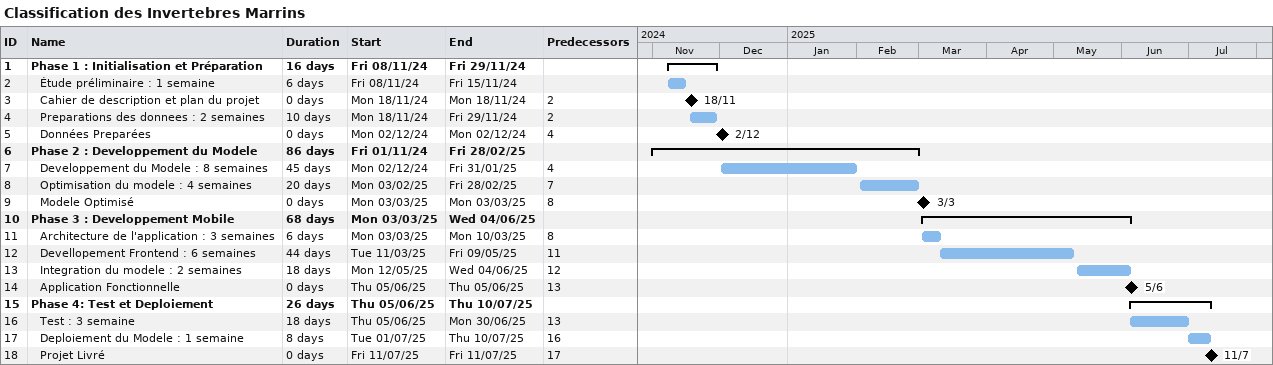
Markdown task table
Classification des Invertebres Marrins

| ID | Level | Task | Duration | Start | Finish | Predecessors |
|---|---|---|---|---|---|---|
| 1 | 1 | **Phase 1 : Initialisation et Préparation** | 16d | 2024-11-08 | 2024-11-29 |  |
| 2 | 2 | Étude préliminaire : 1 semaine | 6d | 2024-11-08 | 2024-11-15 |  |
| 3 | 2 | Cahier de description et plan du projet | 0d | 2024-11-18 | 2024-11-18 | 2 |
| 4 | 2 | Preparations des donnees : 2 semaines | 10d | 2024-11-18 | 2024-11-29 | 2 |
| 5 | 2 | Données Preparées | 0d | 2024-12-02 | 2024-12-02 | 4 |
| 6 | 1 | **Phase 2 : Developpement du Modele** | 86d | 2024-11-01 | 2025-02-28 |  |
| 7 | 2 | Developpement du Modele : 8 semaines | 45d | 2024-12-02 | 2025-01-31 | 4 |
| 8 | 2 | Optimisation du modele : 4 semaines | 20d | 2025-02-03 | 2025-02-28 | 7 |
| 9 | 2 | Modele Optimisé | 0d | 2025-03-03 | 2025-03-03 | 8 |
| 10 | 1 | **Phase 3 : Developpement Mobile** | 68d | 2025-03-03 | 2025-06-04 |  |
| 11 | 2 | Architecture de l'application : 3 semaines | 6d | 2025-03-03 | 2025-03-10 | 8 |
| 12 | 2 | Devellopement Frontend : 6 semaines | 44d | 2025-03-11 | 2025-05-09 | 11 |
| 13 | 2 | Integration du modele : 2 semaines | 18d | 2025-05-12 | 2025-06-04 | 12 |
| 14 | 2 | Application Fonctionnelle | 0d | 2025-06-05 | 2025-06-05 | 13 |
| 15 | 1 | **Phase 4: Test et Deploiement** | 26d | 2025-06-05 | 2025-07-10 |  |
| 16 | 2 | Test : 3 semaine | 18d | 2025-06-05 | 2025-06-30 | 13 |
| 17 | 2 | Deploiement du Modele : 1 semaine | 8d | 2025-07-01 | 2025-07-10 | 16 |
| 18 | 2 | Projet Livré | 0d | 2025-07-11 | 2025-07-11 | 17 |
